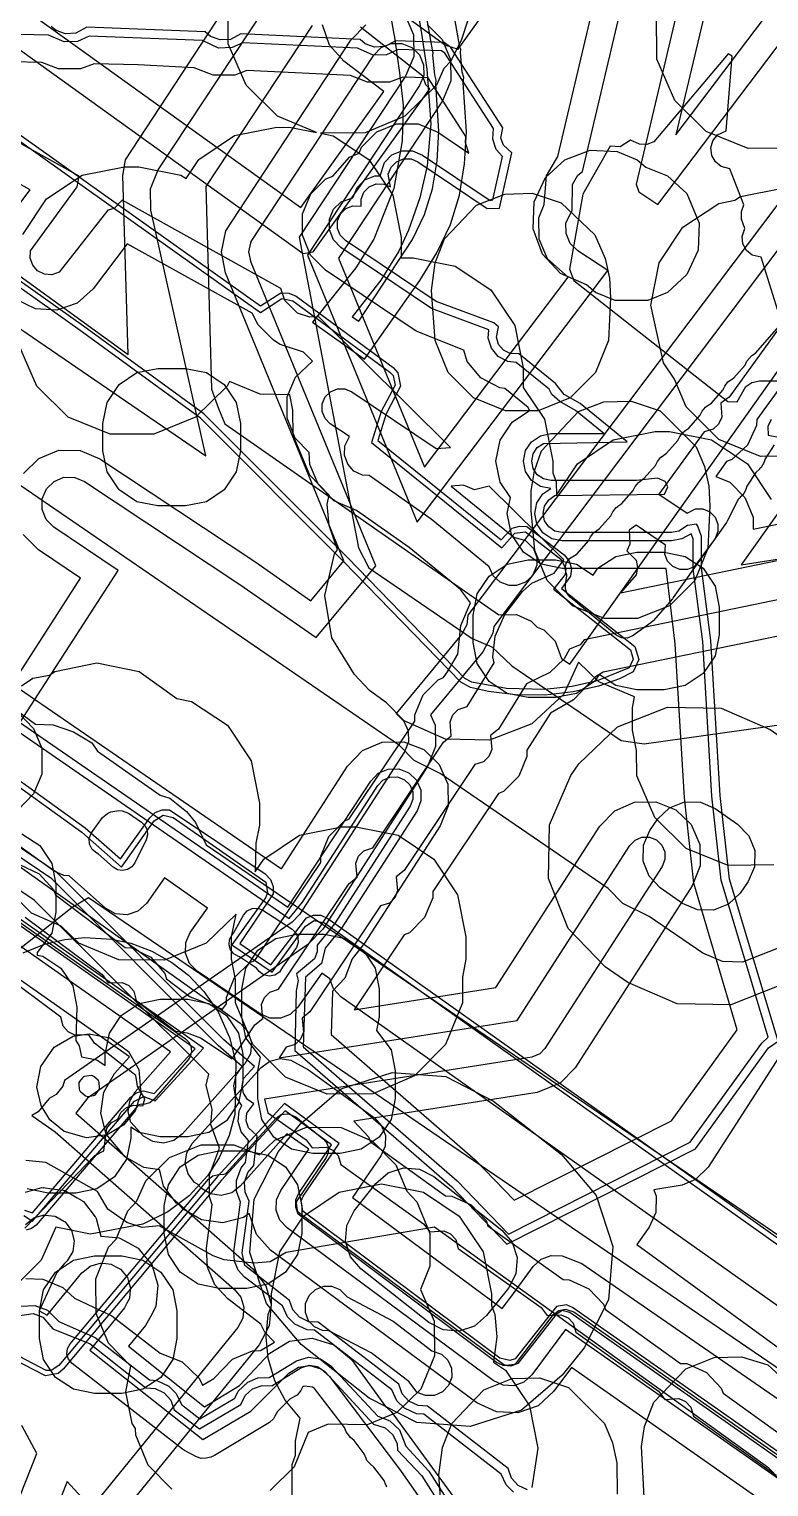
# Model space of a CAD drawing. Header units: metres. Extents: x -2677 to -840, y 169 to 1487.
# Drawn here: x -1956.3 to -1929.4, y 382.4 to 435.4 of the extents above; entities that cross this region are included whole.
import ezdxf

# ---------------------------------------------------------------- set-up
doc = ezdxf.new("R2010")
doc.units = ezdxf.units.M
doc.layers.add('AI_GREENING_EXCLUSIONS', color=1, linetype='Continuous')
doc.layers.add('AI_GREENING_LAWN', color=82, linetype='Continuous')

msp = doc.modelspace()

# ---------------------------------------------------------------- linework, layer by layer
at = {"layer": 'AI_GREENING_EXCLUSIONS'}
for points in [[(-2040.028, 469.802), (-1988.05, 433.018), (-1987.847, 432.692), (-1987.934, 432.319), (-1989.11, 430.678), (-1983.66, 427.149), (-1980.142, 424.752), (-1954.414, 406.192), (-1952.977, 404.922), (-1951.789, 406.602), (-1951.469, 406.805), (-1951.098, 406.725), (-1947.733, 404.368), (-1947.666, 403.987), (-1947.746, 403.807), (-1948.964, 402.092), (-1947.501, 401.097), (-1946.293, 402.779), (-1945.97, 402.981), (-1945.598, 402.895), (-1923.906, 387.481)], [(-1959.516, 433.569), (-1947.927, 425.33), (-1947.189, 425.794), (-1946.896, 425.793), (-1946.629, 425.673), (-1943.109, 423.081), (-1942.935, 422.896), (-1942.832, 422.409), (-1943.357, 421.398), (-1943.664, 420.429), (-1939.184, 416.815), (-1938.774, 417.24), (-1938.512, 417.322), (-1938.24, 417.298), (-1936.884, 416.268), (-1936.704, 416.049), (-1936.626, 415.777), (-1936.663, 415.496), (-1936.989, 415.054), (-1934.316, 412.944), (-1934.178, 412.47), (-1934.387, 412.023), (-1934.876, 411.76), (-1935.645, 411.498), (-1936.563, 411.291), (-1937.586, 411.176), (-1938.663, 411.186), (-1939.636, 411.306), (-1940.294, 411.447), (-1940.649, 411.644), (-1944.906, 416.037), (-1950.111, 421.246), (-1954.481, 424.426), (-1988.6, 448.692)], [(-1959.938, 433.623), (-1947.925, 425.083), (-1947.148, 425.598), (-1946.747, 425.512), (-1943.227, 422.92), (-1943.103, 422.788), (-1943.03, 422.44), (-1943.541, 421.479), (-1943.897, 420.357), (-1939.154, 416.533), (-1938.678, 417.065), (-1938.296, 417.106), (-1937.01, 416.113), (-1936.826, 415.762), (-1936.852, 415.561), (-1937.281, 415.031), (-1934.476, 412.824), (-1934.378, 412.486), (-1934.527, 412.167), (-1935.693, 411.692), (-1936.599, 411.488), (-1937.602, 411.375), (-1938.986, 411.413), (-1940.251, 411.642), (-1940.505, 411.783), (-1944.764, 416.177), (-1949.982, 421.399), (-1954.364, 424.588), (-1988.484, 448.855)], [(-1957.142, 409.436), (-1953.103, 415.707), (-1955.438, 417.282), (-1955.713, 417.559), (-1955.861, 417.92), (-1955.859, 418.31), (-1955.708, 418.67), (-1955.431, 418.945), (-1955.07, 419.092), (-1954.68, 419.091), (-1954.32, 418.94), (-1948.679, 415.196), (-1945.904, 413.264), (-1943.739, 415.877), (-1948.271, 426.901), (-1948.347, 427.284), (-1948.269, 427.667), (-1943.81, 434.439), (-1943.535, 434.716), (-1943.175, 434.867), (-1942.785, 434.869), (-1942.424, 434.721), (-1942.147, 434.447), (-1941.996, 434.087), (-1941.994, 433.697), (-1942.142, 433.336), (-1946.22, 427.172), (-1942.228, 417.46), (-1935.299, 426.616), (-1936.389, 427.324), (-1936.668, 427.596), (-1936.822, 427.955), (-1936.828, 428.345), (-1936.598, 428.795), (-1936.589, 429.741), (-1936.395, 430.079), (-1936.224, 430.212), (-1932.413, 446.329)], [(-1941.872, 435.555), (-1941.318, 435.006), (-1941.016, 434.287), (-1941.013, 433.506), (-1941.308, 432.784), (-1945.094, 427.062), (-1941.969, 419.46), (-1936.745, 426.363), (-1937.493, 427.03), (-1937.801, 427.747), (-1937.811, 428.527), (-1937.616, 429.015), (-1937.537, 430.057), (-1937.123, 430.756), (-1933.386, 446.559)], [(-1930.507, 445.696), (-1934.278, 429.752), (-1934.18, 429.467), (-1933.484, 429.015), (-1927.186, 437.344)], [(-1929.575, 445.292), (-1932.828, 431.539), (-1928.197, 437.662)], [(-1918.453, 443.194), (-1940.394, 414.083), (-1940.432, 413.723), (-1940.617, 413.38), (-1943.001, 410.502), (-1942.713, 410.228), (-1942.557, 409.87), (-1942.551, 409.48), (-1942.694, 409.117), (-1946.503, 403.202), (-1946.772, 402.923), (-1955.048, 397.162), (-1955.109, 396.954), (-1955.353, 396.65), (-1955.611, 396.508), (-1956.004, 396.026), (-1956.241, 395.892), (-1955.392, 395.298), (-1948.866, 389.564), (-1948.646, 389.289), (-1948.531, 388.916), (-1948.567, 388.527), (-1948.75, 388.182), (-1954.429, 381.194)], [(-1917.652, 442.596), (-1939.451, 413.673), (-1939.476, 413.428), (-1939.847, 412.742), (-1941.742, 410.454), (-1941.58, 410.082), (-1941.567, 409.301), (-1941.853, 408.575), (-1945.662, 402.661), (-1946.201, 402.102), (-1954.212, 396.525), (-1954.641, 395.97), (-1948.206, 390.316), (-1947.731, 389.696), (-1947.536, 389.019), (-1947.609, 388.242), (-1947.974, 387.552), (-1952.675, 381.767)], [(-1944.419, 442.798), (-1943.078, 435.205), (-1943.079, 435.189), (-1943.073, 435.172), (-1942.876, 433.793), (-1942.876, 433.793), (-1942.876, 433.793), (-1942.745, 432.62), (-1942.775, 431.33), (-1943.077, 429.588), (-1943.801, 427.747), (-1944.456, 426.713), (-1946.037, 424.734), (-1944.15, 423.385), (-1942.131, 426.244), (-1941.517, 427.258), (-1941.026, 428.286), (-1940.698, 429.355), (-1940.509, 430.487), (-1940.441, 431.652), (-1940.558, 433.451), (-1940.535, 433.622), (-1940.594, 433.823), (-1940.661, 434.534), (-1940.648, 434.661), (-1940.677, 434.735), (-1941.368, 438.66)], [(-1943.434, 442.972), (-1942.093, 435.379), (-1942.094, 435.348), (-1942.083, 435.314), (-1941.886, 433.935), (-1941.886, 433.934), (-1941.886, 433.933), (-1941.739, 431.939), (-1941.871, 430.411), (-1942.134, 429.256), (-1942.549, 428.074), (-1942.899, 427.315), (-1943.549, 426.264), (-1944.595, 424.932), (-1944.349, 424.771), (-1942.404, 427.735), (-1941.967, 428.642), (-1941.672, 429.584), (-1941.509, 430.594), (-1941.441, 431.674), (-1941.556, 433.389), (-1941.536, 433.536), (-1941.589, 433.729), (-1941.657, 434.44), (-1941.648, 434.525), (-1941.662, 434.561), (-1942.353, 438.486)], [(-2000.814, 442.037), (-1980.006, 427.704), (-1979.658, 427.601), (-1978.846, 426.86), (-1956.103, 410.116), (-1955.46, 410.098), (-1954.725, 409.844), (-1954.061, 409.435), (-1953.847, 409.14), (-1951.574, 407.531), (-1951.226, 407.428), (-1950.619, 406.938), (-1950.287, 406.539), (-1949.903, 405.728), (-1926.46, 389.731)], [(-2000.814, 442.037), (-1980.006, 427.704), (-1979.658, 427.601), (-1978.846, 426.86), (-1956.103, 410.116), (-1955.46, 410.098), (-1954.725, 409.844), (-1954.061, 409.435), (-1953.847, 409.14), (-1951.574, 407.531), (-1951.226, 407.428), (-1950.619, 406.938), (-1950.287, 406.539), (-1949.903, 405.728), (-1926.46, 389.731)], [(-1943.51, 436.491), (-1941.199, 434.806), (-1940.74, 434.658), (-1935.118, 442.514)], [(-1928.772, 402.105), (-1930.408, 401.467), (-1931.138, 401.485), (-1931.855, 401.792), (-1933.802, 403.126), (-1934.758, 403.601), (-1935.292, 404.147), (-1941.393, 408.329), (-1942.343, 408.802), (-1942.868, 409.34), (-1962.397, 422.724), (-1963.348, 423.197), (-1963.877, 423.738), (-1977.641, 433.171), (-1978.068, 433.609), (-1978.554, 433.808), (-1988.955, 440.702)], [(-1942.664, 435.897), (-1942.363, 435.178), (-1942.359, 434.397), (-1942.654, 433.675), (-1946.525, 427.825), (-1944.362, 416.525), (-1943.99, 415.806), (-1940.227, 413.228), (-1939.517, 412.923), (-1938.79, 412.243), (-1934.814, 409.518), (-1933.977, 409.406), (-1928.803, 410.133), (-1922.563, 418.804), (-1922.541, 419.425), (-1922.218, 420.135), (-1921.473, 420.885), (-1920.849, 421.186), (-1913.469, 431.44), (-1913.3, 432.415), (-1912.827, 433.075), (-1910.564, 439.907)], [(-1974.723, 439.504), (-1964.829, 432.326), (-1964.193, 432.322), (-1963.662, 432.077), (-1962.802, 431.333), (-1962.584, 430.697), (-1952.742, 423.557), (-1952.93, 430.059), (-1952.833, 430.636), (-1948.552, 437.171)], [(-1946.05, 435.516), (-1949.918, 429.671), (-1949.705, 422.298), (-1949.452, 421.588), (-1949.222, 421.033), (-1939.26, 414.093), (-1938.625, 414.102), (-1938.088, 413.867), (-1937.876, 413.647), (-1937.633, 413.549), (-1937.214, 413.14), (-1936.984, 412.508), (-1936.68, 412.296), (-1926.762, 426.279), (-1926.769, 426.756), (-1926.462, 427.496), (-1925.875, 428.124), (-1925.302, 428.331), (-1917.422, 439.406)], [(-1973.116, 435.768), (-1961.229, 427.621), (-1960.524, 427.319), (-1959.798, 426.64), (-1949.919, 419.87), (-1951.918, 428.802), (-1951.921, 429.582), (-1951.647, 430.272), (-1947.255, 436.911)], [(-1957.593, 436.897), (-1946.46, 428.898), (-1943.441, 433.117), (-1944.895, 434.22), (-1945.413, 434.804), (-1945.669, 435.541)], [(-1959.38, 436.58), (-1946.373, 427.235), (-1946.012, 427.291), (-1941.772, 433.215), (-1941.92, 433.361), (-1942.026, 433.677), (-1944.291, 435.46)], [(-1956.567, 427.916), (-1955.699, 429.213), (-1954.402, 430.081), (-1952.871, 430.385), (-1952.349, 430.38), (-1952.349, 430.38), (-1950.818, 430.076), (-1950.63, 429.95), (-1950.164, 430.647), (-1948.867, 431.515), (-1947.336, 431.819), (-1946.814, 431.814), (-1945.892, 431.631), (-1947.306, 432.222), (-1948.45, 433.345), (-1949.097, 434.854), (-1949.113, 436.515)], [(-1924.607, 436.554), (-1924.814, 435.183), (-1925.04, 434.458), (-1925.433, 433.668), (-1925.682, 433.401), (-1925.911, 432.852), (-1927.034, 431.708), (-1928.543, 431.061), (-1930.204, 431.045), (-1931.726, 431.665), (-1932.87, 432.788), (-1933.517, 434.297), (-1933.533, 435.958)], [(-1940.408, 435.67), (-1940.62, 435.015), (-1941.013, 434.225), (-1941.262, 433.958), (-1941.534, 433.345), (-1942.678, 432.222), (-1944.123, 431.618), (-1945.749, 431.602), (-1945.283, 431.51), (-1943.986, 430.642), (-1943.118, 429.345), (-1942.814, 427.814), (-1942.814, 427.077), (-1942.378, 427.077), (-1940.847, 426.773), (-1939.55, 425.905), (-1938.682, 424.608), (-1938.378, 423.077), (-1938.378, 422.36), (-1937.609, 421.21), (-1937.305, 419.679), (-1937.305, 419.253), (-1937.184, 418.924), (-1937.172, 418.445), (-1936.409, 419.586), (-1935.112, 420.454), (-1933.581, 420.758), (-1933.059, 420.753), (-1931.528, 420.449), (-1930.231, 419.581), (-1929.363, 418.284)], [(-1961.146, 412.888), (-1946.883, 403.051), (-1946.395, 403.65), (-1943.665, 407.889), (-1943.475, 408.085), (-1943.225, 408.194), (-1942.952, 408.199), (-1942.698, 408.098), (-1942.501, 407.909), (-1942.393, 407.658), (-1942.388, 407.385), (-1942.488, 407.131), (-1945.239, 402.859), (-1945.869, 402.079), (-1945.862, 401.835), (-1945.959, 401.58), (-1946.621, 401.046), (-1946.556, 400.793), (-1946.632, 400.425), (-1946.673, 398.248), (-1940.976, 393.291), (-1938.972, 391.213), (-1932.115, 394.682), (-1929.467, 398.347), (-1929.114, 398.59), (-1930.884, 404.479), (-1931.221, 407.519), (-1931.554, 413.155), (-1931.903, 415.804), (-1931.897, 416.935), (-1932.032, 417.319), (-1932.076, 417.387), (-1932.406, 417.344), (-1932.724, 417.134), (-1932.992, 417.081), (-1936.957, 417.081), (-1937.225, 417.134), (-1937.452, 417.286), (-1937.604, 417.513), (-1937.657, 417.781), (-1937.604, 418.048), (-1937.452, 418.276), (-1937.225, 418.427), (-1933.239, 418.481), (-1933.122, 418.749), (-1933.217, 418.94), (-1933.498, 419.063), (-1934.255, 418.98), (-1937.37, 418.98), (-1937.638, 419.034), (-1937.865, 419.185), (-1938.017, 419.413), (-1938.07, 419.68), (-1938.017, 419.948), (-1937.865, 420.175), (-1937.638, 420.327), (-1934.598, 420.38), (-1936.313, 421.774), (-1936.895, 422.108), (-1937.208, 422.502), (-1938.531, 423.578), (-1938.855, 423.588), (-1939.096, 423.715), (-1939.271, 423.925), (-1939.351, 424.186), (-1939.272, 424.56), (-1939.446, 424.705), (-1941.546, 425.48), (-1944.833, 427.698), (-1945.025, 427.892), (-1945.129, 428.144), (-1945.128, 428.417), (-1945.022, 428.669), (-1944.828, 428.862), (-1944.575, 428.965), (-1944.272, 428.951), (-1944.271, 429.209), (-1944.165, 429.461), (-1943.971, 429.653), (-1943.719, 429.756), (-1943.446, 429.755), (-1943.204, 429.654), (-1943.281, 430.119), (-1943.175, 430.371), (-1942.981, 430.563), (-1942.729, 430.666), (-1942.456, 430.665), (-1942.204, 430.56), (-1939.683, 428.86), (-1939.245, 428.872), (-1938.787, 430.893), (-1939.099, 431.163), (-1939.187, 431.421), (-1939.116, 431.802), (-1941.006, 434.722), (-1941.253, 434.895), (-1943.011, 434.967), (-1943.402, 434.749), (-1943.777, 434.73), (-1944.127, 434.855), (-1944.303, 435.006), (-1948.641, 435.215), (-1949.017, 435.012), (-1949.392, 434.992), (-1949.742, 435.118), (-1949.934, 435.284), (-1954.239, 435.456), (-1954.634, 435.234), (-1955.008, 435.215), (-1955.358, 435.34), (-1955.531, 435.487)], [(-1960.834, 413.038), (-1946.933, 403.464), (-1943.917, 408.051), (-1943.646, 408.332), (-1943.288, 408.487), (-1942.898, 408.494), (-1942.535, 408.351), (-1942.255, 408.079), (-1942.099, 407.722), (-1942.093, 407.331), (-1942.236, 406.968), (-1944.987, 402.696), (-1945.571, 401.969), (-1945.706, 401.42), (-1946.286, 400.915), (-1946.371, 398.383), (-1940.779, 393.517), (-1938.91, 391.581), (-1932.315, 394.917), (-1929.71, 398.523), (-1929.474, 398.742), (-1931.182, 404.446), (-1931.521, 407.501), (-1931.853, 413.127), (-1932.2, 415.765), (-1932.198, 416.851), (-1932.277, 417.041), (-1932.609, 416.857), (-1932.992, 416.781), (-1936.957, 416.781), (-1937.34, 416.857), (-1937.664, 417.074), (-1937.881, 417.398), (-1937.957, 417.781), (-1937.881, 418.163), (-1937.664, 418.488), (-1937.374, 418.681), (-1937.753, 418.757), (-1938.077, 418.973), (-1938.294, 419.298), (-1938.37, 419.68), (-1938.294, 420.063), (-1938.077, 420.388), (-1937.753, 420.604), (-1937.37, 420.68), (-1935.443, 420.68), (-1936.483, 421.526), (-1937.044, 421.848), (-1937.339, 422.104), (-1937.437, 422.302), (-1938.629, 423.271), (-1938.941, 423.3), (-1939.286, 423.482), (-1939.535, 423.783), (-1939.65, 424.156), (-1939.622, 424.449), (-1941.713, 425.232), (-1945.001, 427.449), (-1945.276, 427.726), (-1945.423, 428.087), (-1945.422, 428.477), (-1945.271, 428.837), (-1944.994, 429.112), (-1944.565, 429.259), (-1944.414, 429.628), (-1944.137, 429.903), (-1943.776, 430.051), (-1943.576, 430.05), (-1943.424, 430.538), (-1943.147, 430.813), (-1942.786, 430.961), (-1942.396, 430.959), (-1942.036, 430.808), (-1939.58, 429.152), (-1939.482, 429.184), (-1939.128, 430.75), (-1939.358, 431.012), (-1939.484, 431.382), (-1939.457, 431.776), (-1941.226, 434.51), (-1941.351, 434.598), (-1942.924, 434.645), (-1943.343, 434.455), (-1943.836, 434.436), (-1944.404, 434.691), (-1948.563, 434.892), (-1948.958, 434.718), (-1949.451, 434.698), (-1950.038, 434.972), (-1954.149, 435.135), (-1954.575, 434.94), (-1955.068, 434.921), (-1955.632, 435.171), (-1959.769, 435.267)], [(-1956.537, 419.229), (-1955.983, 419.779), (-1955.261, 420.074), (-1954.481, 420.071), (-1953.761, 419.769), (-1948.137, 416.037), (-1946.096, 414.6), (-1944.893, 416.052), (-1949.196, 426.521), (-1949.347, 427.287), (-1949.192, 428.052), (-1944.644, 434.991), (-1944.095, 435.545)], [(-1959.876, 413.584), (-1947.167, 404.853), (-1944.758, 408.593), (-1944.216, 409.154), (-1943.5, 409.465), (-1942.72, 409.478), (-1941.994, 409.191), (-1941.433, 408.649), (-1941.122, 407.933), (-1941.109, 407.153), (-1941.395, 406.427), (-1944.146, 402.155), (-1944.591, 401.59), (-1944.859, 400.888), (-1945.312, 400.409), (-1945.362, 398.831), (-1940.122, 394.272), (-1938.702, 392.807), (-1932.984, 395.7), (-1930.597, 399.002), (-1932.176, 404.335), (-1932.519, 407.442), (-1932.849, 413.032), (-1933.183, 415.781), (-1936.957, 415.781), (-1937.722, 415.933), (-1938.371, 416.366), (-1938.805, 417.015), (-1938.957, 417.781), (-1938.843, 418.354), (-1939.218, 418.915), (-1939.37, 419.68), (-1939.218, 420.446), (-1938.785, 421.095), (-1938.145, 421.522), (-1938.2, 421.633), (-1939.051, 422.325), (-1939.227, 422.342), (-1939.917, 422.706), (-1940.414, 423.307), (-1940.54, 423.716), (-1942.273, 424.403), (-1945.56, 426.62), (-1946.109, 427.174), (-1946.405, 427.896), (-1946.402, 428.677), (-1946.1, 429.396), (-1945.546, 429.946), (-1945.303, 430.045), (-1944.689, 430.737), (-1944.345, 430.878), (-1944.253, 431.097), (-1943.699, 431.647), (-1942.977, 431.942), (-1942.196, 431.939), (-1941.477, 431.637), (-1940.348, 430.876), (-1940.475, 431.25), (-1940.46, 431.486), (-1941.836, 433.612), (-1942.753, 433.639), (-1943.242, 433.455), (-1944.034, 433.455), (-1944.657, 433.695), (-1948.417, 433.881), (-1948.857, 433.718), (-1949.649, 433.718), (-1950.332, 433.983), (-1952.377, 434.091), (-1953.973, 434.129), (-1954.474, 433.94), (-1955.266, 433.94), (-1955.874, 434.174), (-1959.593, 434.262)], [(-1929.004, 424.764), (-1929.724, 427.092), (-1930.054, 427.163), (-1930.266, 427.335), (-1930.396, 427.576), (-1930.425, 427.847), (-1930.318, 428.144), (-1930.439, 428.483), (-1930.439, 428.76), (-1930.362, 428.995), (-1930.864, 430.309), (-1931.178, 430.388), (-1931.392, 430.558), (-1931.525, 430.796), (-1931.556, 431.068), (-1931.481, 431.33), (-1931.311, 431.544), (-1931.004, 431.685), (-1930.781, 434.409), (-1930.926, 434.49), (-1933.627, 431.286), (-1933.884, 431.193), (-1934.156, 431.205), (-1934.481, 431.35), (-1934.857, 431.105), (-1935.213, 431.13), (-1936.206, 429.384), (-1936.699, 426.654), (-1936.536, 426.245), (-1930.942, 421.851), (-1930.607, 421.84), (-1930.289, 422.39), (-1930.062, 422.541), (-1929.794, 422.595), (-1926.679, 422.595)], [(-1956.529, 392.25), (-1956.215, 392.054), (-1952.504, 396.411), (-1952.163, 396.585), (-1951.752, 396.427), (-1950.002, 398.343), (-1997.89, 432.017)], [(-1956.476, 403.105), (-1953.675, 401.019), (-1953.463, 400.718), (-1952.953, 400.731), (-1952.708, 400.611), (-1952.528, 400.405), (-1952.445, 400.074), (-1951.019, 398.955), (-1950.596, 398.897), (-1950.108, 398.709), (-1948.95, 397.953), (-1948.127, 399.188), (-1947.841, 399.42), (-1947.888, 399.927), (-1947.784, 400.18), (-1947.591, 400.373), (-1947.267, 400.478), (-1944.701, 404.327), (-1944.416, 404.558), (-1944.463, 405.066), (-1944.359, 405.318), (-1944.166, 405.512), (-1943.842, 405.616), (-1941.276, 409.465), (-1940.991, 409.697), (-1941.038, 410.204), (-1940.934, 410.457), (-1940.741, 410.65), (-1940.417, 410.755), (-1939.439, 412.342), (-1939.485, 412.565), (-1939.397, 413.321), (-1939.049, 414.107), (-1938.408, 414.945), (-1938.063, 415.241), (-1937.257, 415.602), (-1936.906, 416.087), (-1939.61, 418.772), (-1940.147, 418.634), (-1940.552, 418.802), (-1940.997, 418.771), (-1938.716, 416.911), (-1938.29, 416.791), (-1938.002, 416.502), (-1937.881, 416.176), (-1937.881, 415.899), (-1938.042, 415.514), (-1938.29, 415.285), (-1938.616, 415.164), (-1938.893, 415.164), (-1939.219, 415.285), (-1939.468, 415.514), (-1939.616, 415.84), (-1941.729, 417.574), (-1943.979, 419.157), (-1944.215, 419.172), (-1944.528, 419.318), (-1944.757, 419.567), (-1944.878, 419.892), (-1944.863, 420.242), (-1944.697, 420.574), (-1945.388, 421.04), (-1945.58, 421.234), (-1945.684, 421.487), (-1945.682, 421.76), (-1945.577, 422.012), (-1945.383, 422.204), (-1945.13, 422.308), (-1944.857, 422.306), (-1944.605, 422.201), (-1941.545, 420.137), (-1941.02, 420.173), (-1945.81, 424.929), (-1946.139, 424.918), (-1946.583, 425.055), (-1947.041, 425.519), (-1947.186, 425.962), (-1952.959, 429.169), (-1953.242, 428.87), (-1953.472, 428.803), (-1955.249, 426.549), (-1955.507, 426.459), (-1955.78, 426.476), (-1956.026, 426.595), (-1956.207, 426.8), (-1956.296, 427.058), (-1956.28, 427.33), (-1954.584, 429.653), (-1954.518, 430.035), (-1958.664, 432.338)], [(-1956.498, 392.448), (-1956.214, 392.353), (-1952.656, 396.541), (-1952.442, 396.71), (-1952.179, 396.784), (-1951.788, 396.685), (-1950.303, 398.31), (-1997.842, 431.739)], [(-1959.186, 406.714), (-1948.665, 399.248), (-1948.383, 398.94), (-1948.25, 398.545), (-1948.291, 398.13), (-1948.497, 397.767), (-1950.563, 395.447), (-1950.566, 395.445), (-1950.765, 395.22), (-1951.077, 394.985), (-1951.454, 394.887), (-1951.841, 394.941), (-1952.177, 395.138), (-1952.636, 395.649), (-1952.734, 396.027), (-1952.681, 396.413), (-1952.483, 396.75), (-1951.192, 398.199), (-1997.973, 431.098)], [(-1957.196, 428.362), (-1956.302, 429.539), (-1958.748, 430.898)], [(-1906.552, 365.644), (-1936.621, 386.73), (-1937.261, 385.865), (-1937.839, 385.34), (-1938.574, 385.076), (-1939.353, 385.114), (-1940.059, 385.447), (-1947.557, 390.998), (-1948.072, 391.559), (-1948.338, 392.332), (-1948.538, 392.181), (-1949.293, 391.984), (-1950.066, 392.092), (-1950.739, 392.487), (-1950.865, 392.636), (-1950.983, 392.704), (-1951.457, 393.324), (-1951.557, 393.782), (-1951.592, 393.916), (-1952.169, 393.996), (-1952.842, 394.391), (-1953.536, 395.214), (-1953.733, 395.969), (-1953.625, 396.742), (-1953.23, 397.415), (-1952.685, 398.026), (-1997.719, 429.697)], [(-1928.089, 419.863), (-1929.75, 419.847), (-1931.272, 420.467), (-1932.459, 421.654), (-1932.878, 422.656), (-1933.281, 423.258), (-1933.742, 425.354), (-1933.438, 426.885), (-1932.57, 428.182), (-1931.273, 429.05), (-1930.69, 429.165), (-1930.485, 429.303), (-1928.954, 429.607)], [(-1956.682, 405.014), (-1955.976, 404.681), (-1955.451, 404.104), (-1955.383, 403.913), (-1952.841, 402.002), (-1952.616, 401.987), (-1951.917, 401.642), (-1951.402, 401.055), (-1951.337, 400.863), (-1950.484, 400.208), (-1949.309, 399.758), (-1949.163, 399.954), (-1949.164, 400.179), (-1948.866, 400.901), (-1948.315, 401.453), (-1948.127, 401.531), (-1945.738, 405.093), (-1945.739, 405.318), (-1945.441, 406.039), (-1944.889, 406.592), (-1944.702, 406.67), (-1942.313, 410.231), (-1942.313, 410.456), (-1942.016, 411.178), (-1941.464, 411.73), (-1941.277, 411.808), (-1941.135, 412.02), (-1940.756, 412.666), (-1940.64, 413.701), (-1940.292, 414.533), (-1940.654, 415.009), (-1942.517, 416.539), (-1944.437, 417.89), (-1945.255, 418.24), (-1945.835, 418.84), (-1946.137, 419.562), (-1946.152, 420), (-1946.664, 420.516), (-1946.96, 421.239), (-1946.956, 422.019), (-1946.655, 422.739), (-1946.031, 423.317), (-1946.361, 423.644), (-1947.214, 423.919), (-1947.459, 424.074), (-1948.012, 424.633), (-1948.229, 425.055), (-1952.77, 427.577), (-1954.009, 425.944), (-1954.593, 425.426), (-1955.331, 425.171), (-1956.11, 425.218), (-1956.812, 425.56)], [(-1928.466, 425.365), (-1930.897, 422.005), (-1931.191, 421.784), (-1931.163, 421.275), (-1931.277, 421.027), (-1931.477, 420.841), (-1931.805, 420.749), (-1933.446, 418.482), (-1932.422, 417.791), (-1932.12, 417.943), (-1931.846, 417.942), (-1931.595, 417.836), (-1931.402, 417.643), (-1931.299, 417.39), (-1931.3, 417.117), (-1931.406, 416.865), (-1932.159, 415.843), (-1932.412, 415.74), (-1932.685, 415.741), (-1932.937, 415.847), (-1933.129, 416.041), (-1933.232, 416.293), (-1933.204, 416.63), (-1934.275, 417.353), (-1934.53, 417.169), (-1934.503, 416.66), (-1934.611, 416.425), (-1934.274, 416.076), (-1934.22, 415.809), (-1934.272, 415.541), (-1934.843, 414.89), (-1915.232, 418.937)], [(-1980.025, 424.915), (-1954.297, 406.354), (-1953.011, 405.22), (-1951.953, 406.717), (-1951.756, 406.904), (-1951.504, 407.002), (-1951.233, 406.997), (-1947.757, 404.674), (-1947.565, 404.476), (-1947.464, 404.219), (-1947.47, 403.944), (-1948.683, 402.142), (-1947.55, 401.372), (-1946.257, 403.082), (-1946.002, 403.178), (-1945.73, 403.17), (-1945.482, 403.058), (-1923.79, 387.644)], [(-1924.331, 424.521), (-1930.461, 415.907), (-1915.939, 418.194)], [(-1927.647, 424.279), (-1929.89, 421.2), (-1929.899, 420.974), (-1930.224, 420.265), (-1930.796, 419.734), (-1930.986, 419.664), (-1931.375, 419.127), (-1930.868, 418.914), (-1930.318, 418.36), (-1930.023, 417.638), (-1930.025, 417.212), (-1915.472, 420.214)], [(-1929.272, 404.998), (-1930.933, 404.982), (-1932.455, 405.602), (-1933.599, 406.725), (-1934.246, 408.234), (-1934.262, 409.154), (-1934.411, 409.904), (-1934.411, 410.706), (-1934.33, 411.112), (-1935.625, 411.654), (-1936.365, 412.373), (-1936.907, 411.206), (-1938.063, 410.125), (-1939.599, 409.538), (-1941.202, 409.577), (-1942.704, 410.236), (-1943.345, 410.898), (-1943.966, 411.343), (-1944.514, 411.929), (-1945.337, 413.255), (-1945.59, 414.795), (-1945.234, 416.315), (-1945.131, 416.458), (-1945.426, 417.34), (-1945.5, 418.112), (-1945.436, 418.449), (-1946.131, 419.165), (-1946.735, 420.61), (-1946.751, 421.53), (-1946.863, 422.095), (-1947.935, 422.111), (-1949.054, 422.579), (-1949.143, 422.404), (-1950.287, 421.281), (-1951.809, 420.661), (-1953.393, 420.661), (-1954.915, 421.281), (-1956.059, 422.404), (-1956.706, 423.913)], [(-1925.738, 386.572), (-1945.003, 400.207), (-1945.272, 400.49), (-1945.411, 400.863), (-1945.691, 401.061), (-1946.564, 399.831), (-1946.843, 399.566), (-1947.202, 399.426), (-1947.587, 399.432), (-1947.941, 399.583), (-1950.229, 401.138), (-1950.506, 401.42), (-1950.651, 401.788), (-1950.643, 402.183), (-1950.482, 402.544), (-1949.854, 403.429), (-1951.416, 404.531), (-1952.075, 403.601), (-1952.381, 403.318), (-1952.776, 403.185), (-1953.191, 403.224), (-1953.554, 403.43), (-1954.882, 404.606), (-1955.073, 404.612), (-1955.431, 404.773), (-1981.204, 423.263)], [(-1929.364, 421.195), (-1929.492, 420.944), (-1929.475, 420.629), (-1929.156, 420.561)], [(-1915.238, 417.506), (-1936.158, 413.189), (-1936.308, 412.996), (-1936.692, 412.841), (-1936.892, 412.491), (-1937.404, 411.991), (-1938.26, 411.584), (-1939.279, 409.937), (-1939.565, 409.705), (-1939.518, 409.198), (-1939.622, 408.945), (-1939.815, 408.752), (-1940.139, 408.647), (-1942.705, 404.798), (-1942.99, 404.567), (-1942.943, 404.059), (-1943.047, 403.807), (-1943.24, 403.613), (-1943.564, 403.509), (-1946.13, 399.66), (-1946.415, 399.428), (-1946.368, 398.921), (-1946.472, 398.668), (-1946.665, 398.475), (-1946.989, 398.37), (-1947.243, 397.989), (-1938.595, 399.349), (-1934.503, 405.704), (-1934.313, 405.9), (-1934.062, 406.009), (-1933.789, 406.014), (-1933.535, 405.914), (-1933.339, 405.724), (-1933.23, 405.473), (-1933.225, 405.2), (-1933.326, 404.946), (-1937.588, 398.328), (-1937.778, 398.131), (-1938.068, 398.015), (-1947.785, 396.486), (-1947.659, 395.991), (-1946.272, 395.003), (-1946.049, 394.71), (-1945.541, 394.741), (-1945.292, 394.629), (-1945.105, 394.43), (-1945.01, 394.103), (-1941.999, 391.956), (-1941.777, 391.664), (-1941.268, 391.695), (-1941.019, 391.583), (-1940.832, 391.384), (-1940.737, 391.056), (-1937.727, 388.91), (-1937.504, 388.617), (-1936.996, 388.648), (-1936.747, 388.536), (-1936.56, 388.337), (-1936.465, 388.01), (-1933.455, 385.863), (-1933.232, 385.57), (-1932.723, 385.602), (-1932.474, 385.489), (-1932.287, 385.291), (-1932.192, 384.963), (-1929.182, 382.816)], [(-1957.982, 409.977), (-1954.474, 415.425), (-1955.997, 416.453), (-1956.547, 417.007)], [(-1915.511, 416.122), (-1935.477, 412.003), (-1935.755, 411.843), (-1936.554, 411.008), (-1937.383, 410.512), (-1938.243, 409.171), (-1938.242, 408.945), (-1938.54, 408.224), (-1939.091, 407.672), (-1939.279, 407.594), (-1941.668, 404.032), (-1941.667, 403.807), (-1941.965, 403.086), (-1942.516, 402.533), (-1942.704, 402.455), (-1944.518, 399.734), (-1939.373, 400.543), (-1935.596, 406.408), (-1935.053, 406.969), (-1934.337, 407.28), (-1933.557, 407.293), (-1932.831, 407.007), (-1932.27, 406.464), (-1931.959, 405.748), (-1931.946, 404.968), (-1932.233, 404.242), (-1936.495, 397.624), (-1937.037, 397.063), (-1937.866, 396.731), (-1944.532, 395.682), (-1944.002, 395.119), (-1943.93, 394.929), (-1941.201, 392.968), (-1940.976, 392.961), (-1940.264, 392.641), (-1939.73, 392.073), (-1939.658, 391.883), (-1936.929, 389.922), (-1936.704, 389.915), (-1935.992, 389.594), (-1935.457, 389.026), (-1935.385, 388.836), (-1932.656, 386.875), (-1932.431, 386.868), (-1931.719, 386.548), (-1931.185, 385.98), (-1931.113, 385.79), (-1928.384, 383.829)], [(-1956.615, 411.508), (-1956.202, 411.785), (-1955.599, 411.904), (-1955.4, 412.038), (-1953.869, 412.342), (-1952.338, 412.038), (-1950.962, 411.053), (-1950.428, 410.947), (-1949.131, 410.079), (-1948.263, 408.782), (-1947.959, 407.251), (-1947.959, 406.445), (-1948.09, 405.786), (-1948.122, 404.744), (-1947.807, 405.215), (-1946.51, 406.083), (-1944.979, 406.387), (-1944.457, 406.382), (-1942.926, 406.078), (-1941.629, 405.21), (-1940.761, 403.913), (-1940.457, 402.382), (-1940.457, 401.576), (-1940.588, 400.917), (-1940.588, 399.992), (-1941.208, 398.47), (-1942.331, 397.326), (-1943.84, 396.679), (-1945.501, 396.663), (-1947.023, 397.283), (-1948.21, 398.47), (-1948.83, 399.992), (-1948.83, 400.835), (-1948.979, 401.585), (-1948.979, 402.387), (-1948.815, 403.214), (-1949.897, 402.152), (-1951.419, 401.532), (-1953.08, 401.548), (-1954.525, 402.152), (-1955.172, 402.778), (-1956.244, 403.243), (-1957.324, 404.323)], [(-1956.761, 410.561), (-1956.181, 409.961), (-1955.878, 409.239), (-1955.878, 408.302), (-1956.181, 407.579), (-1956.761, 406.979)], [(-1938.226, 382.28), (-1938.558, 382.439), (-1938.801, 382.708), (-1938.926, 383.058), (-1941.861, 385.322), (-1942.197, 385.341), (-1942.529, 385.5), (-1942.772, 385.769), (-1942.897, 386.119), (-1945.835, 388.374), (-1946.175, 388.394), (-1946.507, 388.553), (-1946.75, 388.821), (-1946.874, 389.168), (-1948.49, 390.433), (-1948.594, 390.9), (-1948.333, 392.77), (-1948.489, 393.098), (-1948.509, 393.472), (-1948.383, 393.822), (-1948.164, 394.068), (-1948.043, 395.148), (-1948.363, 395.436), (-1948.444, 395.697), (-1948.418, 395.969), (-1948.17, 396.31), (-1948.402, 396.468), (-1948.55, 396.698), (-1948.598, 396.967), (-1948.539, 397.233), (-1948.145, 397.673), (-1949.256, 398.642), (-1955.324, 404.729), (-1962.942, 409.874)], [(-1938.726, 382.191), (-1938.996, 382.461), (-1939.182, 382.856), (-1941.995, 385.027), (-1942.256, 385.047), (-1942.697, 385.252), (-1942.967, 385.522), (-1943.153, 385.917), (-1945.968, 388.08), (-1946.234, 388.099), (-1946.675, 388.304), (-1946.945, 388.574), (-1947.128, 388.965), (-1948.508, 390.016), (-1948.742, 390.271), (-1948.876, 390.592), (-1948.892, 390.939), (-1948.656, 392.734), (-1948.803, 393.136), (-1948.803, 393.532), (-1948.632, 393.99), (-1948.466, 394.182), (-1948.367, 394.987), (-1948.627, 395.293), (-1948.742, 395.666), (-1948.706, 396.055), (-1948.603, 396.249), (-1948.829, 396.588), (-1948.898, 396.972), (-1948.814, 397.353), (-1948.596, 397.668), (-1949.468, 398.43), (-1955.516, 404.496), (-1963.102, 409.621)], [(-1956.454, 389.962), (-1955.833, 389.942), (-1955.111, 389.64), (-1954.691, 389.246), (-1953.324, 388.611), (-1951.574, 387.254), (-1950.778, 386.936), (-1950.159, 386.343), (-1950.032, 386.088), (-1949.624, 386.333), (-1948.942, 387.025), (-1948.22, 387.328), (-1947.928, 387.347), (-1947.413, 387.655), (-1947.774, 388.015), (-1947.915, 388.303), (-1949.115, 389.221), (-1949.585, 389.733), (-1949.852, 390.374), (-1949.883, 391.067), (-1949.679, 392.64), (-1949.783, 392.938), (-1949.783, 393.73), (-1949.412, 394.703), (-1949.737, 395.564), (-1949.686, 396.108), (-1949.898, 396.991), (-1949.809, 397.397), (-1956.156, 403.722), (-1963.638, 408.776)], [(-1956.596, 406.136), (-1955.947, 405.702), (-1955.513, 405.054), (-1955.361, 404.288), (-1955.361, 403.288), (-1955.513, 402.523), (-1956.038, 401.813), (-1956.038, 401.722), (-1955.834, 401.681), (-1955.185, 401.247), (-1954.752, 400.599), (-1954.599, 399.833), (-1954.643, 398.613), (-1954.513, 398.417), (-1954.435, 398.028), (-1953.877, 397.917), (-1953.571, 397.713), (-1953.571, 398.114), (-1953.419, 398.879), (-1952.985, 399.528), (-1952.336, 399.962), (-1951.571, 400.114), (-1950.571, 400.114), (-1949.806, 399.962), (-1949.157, 399.528), (-1948.723, 398.879), (-1948.571, 398.114), (-1948.571, 397.114), (-1948.723, 396.349), (-1949.157, 395.7), (-1949.806, 395.266), (-1950.571, 395.114), (-1951.571, 395.114), (-1952.336, 395.266), (-1952.642, 395.47), (-1952.642, 395.069), (-1952.794, 394.304), (-1953.228, 393.655), (-1953.877, 393.221), (-1954.642, 393.069), (-1955.642, 393.069), (-1956.407, 393.221)], [(-1928.453, 386.248), (-1954.175, 403.801), (-1954.767, 403.446), (-1975.456, 387.101), (-1987.257, 373.195)], [(-1928.453, 386.248), (-1954.175, 403.801), (-1954.767, 403.446), (-1975.456, 387.101), (-1987.257, 373.195)], [(-1956.558, 401.799), (-1955.777, 402.115), (-1955.037, 402.293), (-1954.307, 402.363), (-1953.327, 402.303), (-1952.642, 402.151), (-1951.88, 401.864), (-1951.146, 401.452), (-1950.545, 400.986), (-1949.983, 400.397), (-1949.469, 399.656), (-1949.049, 398.728), (-1948.824, 397.813), (-1948.858, 395.925), (-1949.065, 395.159), (-1949.43, 394.346), (-1949.854, 393.7), (-1950.516, 392.975), (-1951.294, 392.387), (-1952.197, 391.938), (-1954.099, 391.577), (-1955.36, 391.832), (-1955.904, 390.629), (-1957.254, 389.279)], [(-1956.49, 391.799), (-1953.949, 394.431), (-1953.626, 394.608), (-1953.512, 395.425), (-1953.341, 395.637), (-1953.112, 395.762), (-1952.997, 395.995), (-1952.792, 396.175), (-1952.534, 396.263), (-1952.199, 396.242), (-1952.135, 396.5), (-1952.396, 396.956), (-1952.452, 397.346), (-1953.955, 398.523), (-1954.167, 398.823), (-1954.677, 398.81), (-1954.922, 398.931), (-1955.102, 399.137), (-1955.185, 399.467), (-1958.295, 401.776)], [(-1927.603, 400.307), (-1931.655, 394.015), (-1932.118, 393.557), (-1932.599, 393.361), (-1933.63, 393.184), (-1933.542, 392.952), (-1933.559, 392.367), (-1933.799, 391.834), (-1934.252, 391.198), (-1927.234, 386.083)], [(-1905.548, 366.162), (-1936.846, 388.109), (-1938.065, 386.46), (-1938.354, 386.197), (-1938.722, 386.065), (-1939.111, 386.084), (-1939.464, 386.251), (-1946.962, 391.802), (-1947.22, 392.082), (-1947.354, 392.439), (-1947.344, 392.819), (-1947.193, 393.169), (-1946.171, 394.667), (-1946.964, 395.225), (-1948.663, 393.316), (-1948.974, 393.081), (-1949.352, 392.983), (-1949.738, 393.036), (-1950.075, 393.234), (-1950.22, 393.395), (-1950.322, 393.455), (-1950.559, 393.765), (-1950.659, 394.142), (-1950.608, 394.528), (-1950.412, 394.866), (-1947.904, 397.63), (-1947.59, 397.863), (-1947.212, 397.957), (-1946.826, 397.899), (-1946.178, 397.552), (-1943.783, 395.8), (-1943.524, 395.52), (-1943.388, 395.162), (-1943.397, 394.78), (-1943.548, 394.429), (-1944.104, 393.615), (-1944.104, 393.615), (-1944.479, 393.065), (-1944.588, 392.906), (-1939.141, 388.873), (-1938.824, 389.288), (-1938.01, 390.401), (-1937.723, 390.665), (-1937.356, 390.799), (-1936.966, 390.782), (-1936.25, 390.504), (-1926.35, 383.672)], [(-1905.032, 366.517), (-1936.684, 388.729), (-1936.959, 388.806), (-1937.195, 388.646), (-1938.572, 386.874), (-1938.829, 386.782), (-1939.102, 386.795), (-1939.349, 386.911), (-1946.554, 392.308), (-1946.647, 392.558), (-1946.641, 392.825), (-1946.535, 393.069), (-1945.341, 394.818), (-1947.03, 396.063), (-1949.339, 393.544), (-1955.096, 386.669), (-1955.277, 386.512), (-1955.741, 386.422), (-1957.755, 387.461)], [(-1904.882, 366.651), (-1936.586, 388.904), (-1936.808, 389.002), (-1937.164, 388.944), (-1938.675, 387.046), (-1938.858, 386.98), (-1939.23, 387.072), (-1946.383, 392.413), (-1946.445, 392.782), (-1946.37, 392.956), (-1945.065, 394.868), (-1947.056, 396.332), (-1949.491, 393.674), (-1955.25, 386.796), (-1955.54, 386.623), (-1955.711, 386.619), (-1957.661, 387.637)], [(-1951.153, 382.305), (-1952.006, 383.179), (-1952.459, 384.262), (-1952.475, 384.515), (-1952.594, 384.694), (-1952.821, 385.842), (-1952.633, 386.782), (-1953.446, 387.613), (-1953.899, 388.697), (-1953.913, 389.954), (-1953.446, 391.108), (-1953.174, 391.398), (-1952.745, 392.424), (-1952.745, 392.424), (-1952.428, 392.759), (-1952.099, 393.511), (-1951.231, 394.359), (-1950.078, 394.827), (-1948.89, 394.827), (-1947.966, 394.455), (-1947.406, 394.997), (-1946.252, 395.465), (-1944.995, 395.45), (-1943.854, 394.959), (-1943.005, 394.091), (-1942.608, 393.141), (-1942.238, 392.753), (-1941.771, 391.6), (-1941.771, 390.412), (-1942.112, 389.56), (-1941.612, 388.411), (-1941.598, 387.153), (-1942.104, 385.942), (-1942.971, 385.094), (-1944.055, 384.64), (-1945.461, 384.673), (-1946.193, 384.36), (-1946.705, 383.115), (-1947.579, 382.262)], [(-1929.063, 382.671), (-1929.454, 383.072), (-1941.606, 391.828), (-1946.998, 390.912), (-1947.57, 390.572), (-1948.152, 390.517), (-1949.245, 390.639), (-1949.641, 390.785), (-1951.609, 391.882), (-1952.223, 391.82), (-1952.78, 391.999), (-1953.472, 392.487), (-1953.846, 393.129), (-1955.734, 394.182), (-1956.45, 394.255)], [(-1956.469, 393.1), (-1955.872, 393.27), (-1955.831, 393.266), (-1955.811, 393.271), (-1955.51, 393.229), (-1955.096, 393.181), (-1955.072, 393.168), (-1955.038, 393.163), (-1954.593, 392.901), (-1954.414, 392.802), (-1954.406, 392.791), (-1954.365, 392.768), (-1953.94, 392.204), (-1953.929, 392.191), (-1953.929, 392.19), (-1953.895, 392.145), (-1953.73, 391.508), (-1953.45, 391.48), (-1953.061, 391.441), (-1953.061, 391.441), (-1953.061, 391.441), (-1952.718, 391.256), (-1952.374, 391.071), (-1952.374, 391.071), (-1952.374, 391.071), (-1952.127, 390.769), (-1951.88, 390.467), (-1951.88, 390.467), (-1951.88, 390.467), (-1951.768, 390.093), (-1951.655, 389.72), (-1951.655, 389.72), (-1951.655, 389.72), (-1951.694, 389.332), (-1951.733, 388.943), (-1951.733, 388.943), (-1951.733, 388.943), (-1951.918, 388.6), (-1952.103, 388.256), (-1952.722, 387.505), (-1949.956, 385.295), (-1948.688, 386.078), (-1947.586, 387.251), (-1946.877, 387.684), (-1946.052, 387.792), (-1945.256, 387.554), (-1944.624, 387.014), (-1943.385, 385.311), (-1943.18, 385.125), (-1940.6, 381.59)], [(-1946.775, 381.621), (-1946.775, 383.205), (-1946.651, 383.541), (-1946.651, 384.054), (-1946.486, 384.885), (-1947.032, 385.544), (-1947.4, 386.247), (-1947.652, 387.066), (-1947.726, 387.838), (-1947.652, 388.65), (-1947.652, 388.65), (-1947.531, 388.979), (-1947.531, 389.405), (-1947.227, 390.936), (-1946.359, 392.233), (-1945.062, 393.101), (-1943.531, 393.405), (-1942, 393.101), (-1940.703, 392.233), (-1939.835, 390.936), (-1939.531, 389.405), (-1939.531, 388.979), (-1939.41, 388.65), (-1939.337, 387.838), (-1939.455, 386.92), (-1939.021, 386.629), (-1938.153, 385.332), (-1937.849, 383.801), (-1938.07, 382.36)], [(-1956.471, 391.924), (-1956.165, 392.167), (-1955.79, 392.274), (-1955.761, 392.27), (-1955.753, 392.272), (-1955.634, 392.256), (-1955.402, 392.229), (-1955.389, 392.222), (-1955.367, 392.219), (-1955.08, 392.05), (-1955.061, 392.04), (-1955.06, 392.038), (-1955.031, 392.021), (-1954.795, 391.71), (-1954.697, 391.332), (-1954.751, 390.945), (-1954.949, 390.609), (-1955.063, 390.492), (-1955.324, 390.185), (-1955.974, 388.783), (-1955.683, 388.629), (-1954.418, 390.164), (-1954.418, 390.164), (-1954.267, 390.287), (-1954.116, 390.411), (-1954.116, 390.411), (-1954.116, 390.411), (-1953.929, 390.467), (-1953.742, 390.523), (-1953.742, 390.523), (-1953.742, 390.523), (-1953.548, 390.504), (-1953.354, 390.484), (-1953.354, 390.484), (-1953.354, 390.484), (-1953.182, 390.392), (-1953.01, 390.3), (-1953.01, 390.3), (-1953.01, 390.3), (-1952.887, 390.149), (-1952.763, 389.998), (-1952.763, 389.998), (-1952.763, 389.998), (-1952.707, 389.811), (-1952.651, 389.624), (-1952.651, 389.624), (-1952.651, 389.624), (-1952.67, 389.43), (-1952.69, 389.236), (-1952.69, 389.236), (-1952.69, 389.236), (-1952.782, 389.064), (-1952.874, 388.892), (-1952.874, 388.892), (-1952.874, 388.892), (-1954.135, 387.362), (-1950.02, 384.106), (-1948.278, 385.139), (-1946.899, 386.525), (-1946.544, 386.741), (-1946.132, 386.795), (-1945.734, 386.676), (-1945.418, 386.406), (-1942.838, 382.985), (-1938.765, 377.14)], [(-1956.669, 388.623), (-1956.188, 388.687), (-1955.838, 388.562), (-1955.473, 388.138), (-1954.121, 387.583), (-1952.091, 385.984), (-1951.758, 385.964), (-1951.426, 385.805), (-1951.183, 385.536), (-1951.058, 385.184), (-1950.149, 384.503), (-1948.638, 385.385), (-1948.484, 385.705), (-1948.215, 385.948), (-1947.865, 386.073), (-1947.514, 386.058), (-1946.459, 386.711), (-1946.16, 386.807), (-1945.849, 386.763), (-1945.588, 386.587), (-1943.824, 384.664), (-1943.391, 384.539), (-1943.123, 384.296), (-1942.963, 383.964), (-1942.944, 383.72), (-1942.066, 382.792), (-1940.62, 380.513)], [(-1956.638, 388.955), (-1956.128, 388.982), (-1955.67, 388.811), (-1955.262, 388.397), (-1953.937, 387.82), (-1951.957, 386.278), (-1951.699, 386.258), (-1951.258, 386.054), (-1950.988, 385.784), (-1950.801, 385.385), (-1950.127, 384.866), (-1948.859, 385.619), (-1948.733, 385.873), (-1948.383, 386.196), (-1948.022, 386.347), (-1947.611, 386.367), (-1946.613, 386.968), (-1946.186, 387.106), (-1945.741, 387.043), (-1945.368, 386.792), (-1943.656, 384.953), (-1943.223, 384.787), (-1942.874, 384.464), (-1942.649, 383.87), (-1941.813, 382.955), (-1940.394, 380.742)], [(-1957.317, 380.416), (-1956.06, 383.605), (-1956.592, 384.596), (-1957.094, 384.679), (-1957.312, 384.844), (-1957.45, 385.08), (-1957.469, 385.42), (-1958.471, 386.551), (-1959.201, 386.733), (-1959.678, 387), (-1968.608, 386.167), (-1972.494, 380.133)], [(-1933.966, 381.783), (-1934.081, 383.861), (-1933.964, 384.588), (-1933.625, 385.463), (-1932.465, 386.685), (-1931.435, 387.092), (-1930.441, 387.119), (-1929.492, 386.819), (-1928.167, 385.608)], [(-1941.312, 381.005), (-1941.44, 382.824), (-1941.31, 383.822), (-1940.971, 384.697), (-1939.811, 385.919), (-1938.781, 386.326), (-1938.781, 386.326), (-1937.787, 386.353), (-1936.737, 386.001), (-1935.427, 384.696), (-1935.127, 383.986), (-1934.972, 383.267), (-1934.967, 382.121)], [(-1954.034, 381.579), (-1954.956, 382.587), (-1956.033, 379.856)]]:
    msp.add_lwpolyline(points, dxfattribs=at)
for points in [[(-1933.922, 430.371), (-1933.129, 430.055), (-1932.43, 429.408), (-1931.982, 428.332), (-1932.021, 427.346), (-1932.43, 426.464), (-1933.129, 425.817), (-1933.852, 425.515), (-1935.032, 425.515), (-1935.755, 425.817), (-1936.074, 426.085), (-1937.026, 426.508), (-1937.673, 427.207), (-1938.014, 428.124), (-1937.975, 429.11), (-1937.566, 429.992), (-1936.867, 430.639), (-1935.95, 430.98), (-1934.964, 430.941), (-1934.241, 430.639), (-1933.922, 430.371)], [(-1935.393, 427.051), (-1935.238, 426.332), (-1935.199, 425.615), (-1935.276, 424.07), (-1935.746, 422.905), (-1936.668, 421.983), (-1937.833, 421.513), (-1939.021, 421.513), (-1940.186, 421.983), (-1941.108, 422.905), (-1941.578, 424.07), (-1941.706, 425.889), (-1941.576, 426.887), (-1941.237, 427.762), (-1940.077, 428.984), (-1939.047, 429.391), (-1938.053, 429.418), (-1937.003, 429.066), (-1935.779, 427.907), (-1935.393, 427.051)], [(-1949.241, 418.638), (-1949.89, 418.204), (-1950.655, 418.052), (-1951.655, 418.052), (-1952.42, 418.204), (-1953.069, 418.638), (-1953.503, 419.287), (-1953.655, 420.052), (-1953.655, 421.052), (-1953.503, 421.817), (-1953.069, 422.466), (-1952.42, 422.9), (-1951.655, 423.052), (-1950.655, 423.052), (-1949.89, 422.9), (-1949.241, 422.466), (-1948.807, 421.817), (-1948.655, 421.052), (-1948.655, 420.052), (-1948.807, 419.287), (-1949.241, 418.638)], [(-1931.789, 419.491), (-1931.634, 418.772), (-1931.595, 418.055), (-1931.672, 416.51), (-1932.142, 415.345), (-1933.064, 414.423), (-1934.229, 413.953), (-1935.417, 413.953), (-1936.582, 414.423), (-1937.504, 415.345), (-1937.957, 416.429), (-1938.09, 417.882), (-1938.089, 418.6), (-1937.972, 419.327), (-1937.711, 420.051), (-1936.374, 421.481), (-1935.443, 421.831), (-1934.449, 421.858), (-1933.399, 421.506), (-1932.089, 420.201), (-1931.789, 419.491)], [(-1931.403, 415.135), (-1931.251, 414.37), (-1931.251, 413.37), (-1931.403, 412.605), (-1931.837, 411.956), (-1932.486, 411.522), (-1933.251, 411.37), (-1934.251, 411.37), (-1935.016, 411.522), (-1935.617, 411.924), (-1935.786, 411.672), (-1936.435, 411.238), (-1937.2, 411.086), (-1938.2, 411.086), (-1938.965, 411.238), (-1939.614, 411.672), (-1940.048, 412.321), (-1940.2, 413.086), (-1940.2, 414.086), (-1940.048, 414.851), (-1939.614, 415.5), (-1938.965, 415.934), (-1938.2, 416.086), (-1937.2, 416.086), (-1936.435, 415.934), (-1935.834, 415.532), (-1935.665, 415.784), (-1935.016, 416.218), (-1934.251, 416.37), (-1933.251, 416.37), (-1932.486, 416.218), (-1931.837, 415.784), (-1931.403, 415.135)], [(-1936.746, 402.693), (-1937.461, 404.508), (-1937.427, 406.459), (-1936.649, 408.248), (-1936.356, 408.67), (-1934.953, 410.022), (-1933.138, 410.736), (-1931.187, 410.701), (-1929.399, 409.922), (-1928.587, 409.358), (-1927.235, 407.958), (-1926.519, 406.143), (-1926.553, 404.187), (-1927.329, 402.403), (-1927.62, 401.984), (-1929.021, 400.63), (-1930.836, 399.914), (-1932.787, 399.947), (-1934.578, 400.726), (-1935.396, 401.293), (-1936.746, 402.693)], [(-1933.803, 404.587), (-1934.017, 405.131), (-1934.007, 405.716), (-1933.773, 406.253), (-1933.482, 406.671), (-1933.062, 407.077), (-1932.517, 407.291), (-1931.932, 407.281), (-1931.395, 407.047), (-1930.583, 406.483), (-1930.178, 406.063), (-1929.963, 405.519), (-1929.973, 404.932), (-1930.206, 404.397), (-1930.496, 403.979), (-1930.916, 403.573), (-1931.46, 403.358), (-1932.046, 403.368), (-1932.583, 403.602), (-1933.397, 404.167), (-1933.803, 404.587)], [(-1944.194, 401.896), (-1943.76, 401.248), (-1943.608, 400.482), (-1943.608, 399.482), (-1943.706, 398.986), (-1943.181, 398.276), (-1943.029, 397.511), (-1943.029, 396.511), (-1943.181, 395.746), (-1943.615, 395.097), (-1944.264, 394.663), (-1945.029, 394.511), (-1946.029, 394.511), (-1946.794, 394.663), (-1947.443, 395.097), (-1947.877, 395.746), (-1948.029, 396.511), (-1948.029, 397.511), (-1947.93, 398.007), (-1948.456, 398.717), (-1948.608, 399.482), (-1948.608, 400.482), (-1948.456, 401.248), (-1948.022, 401.896), (-1947.373, 402.33), (-1946.608, 402.482), (-1945.608, 402.482), (-1944.842, 402.33), (-1944.194, 401.896)], [(-1953.504, 395.185), (-1954.253, 395.078), (-1955.061, 395.308), (-1955.58, 395.727), (-1955.898, 396.257), (-1956.05, 396.914), (-1955.914, 397.672), (-1955.421, 398.379), (-1954.74, 398.772), (-1954.152, 398.865), (-1953.402, 398.711), (-1952.721, 398.215), (-1952.35, 397.562), (-1952.276, 396.687), (-1952.483, 396.057), (-1952.888, 395.549), (-1953.504, 395.185)], [(-1944.992, 396.857), (-1943.136, 397.459), (-1941.191, 397.304), (-1939.454, 396.417), (-1936.991, 394.471), (-1935.725, 392.987), (-1935.124, 391.131), (-1935.279, 389.186), (-1936.166, 387.449), (-1936.959, 386.444), (-1938.444, 385.178), (-1940.3, 384.577), (-1942.245, 384.732), (-1943.982, 385.619), (-1946.445, 387.564), (-1947.711, 389.049), (-1948.312, 390.905), (-1948.157, 392.849), (-1947.27, 394.587), (-1946.477, 395.592), (-1944.992, 396.857)], [(-1947.014, 390.191), (-1947.663, 389.757), (-1948.428, 389.605), (-1949.428, 389.605), (-1950.193, 389.757), (-1950.842, 390.191), (-1951.276, 390.84), (-1951.428, 391.605), (-1951.428, 392.605), (-1951.276, 393.37), (-1950.842, 394.019), (-1950.193, 394.453), (-1949.428, 394.605), (-1948.428, 394.605), (-1947.663, 394.453), (-1947.014, 394.019), (-1946.58, 393.37), (-1946.428, 392.605), (-1946.428, 391.605), (-1946.58, 390.84), (-1947.014, 390.191)], [(-1942.728, 393.982), (-1942.144, 393.936), (-1941.623, 393.67), (-1939.16, 391.725), (-1938.78, 391.279), (-1938.6, 390.723), (-1938.646, 390.139), (-1938.913, 389.618), (-1939.706, 388.613), (-1940.151, 388.233), (-1940.708, 388.053), (-1941.292, 388.099), (-1941.813, 388.366), (-1944.276, 390.311), (-1944.656, 390.756), (-1944.836, 391.313), (-1944.79, 391.896), (-1944.523, 392.418), (-1943.73, 393.422), (-1943.284, 393.802), (-1942.728, 393.982)], [(-1951.549, 386.369), (-1952.198, 385.935), (-1952.963, 385.783), (-1953.963, 385.783), (-1954.728, 385.935), (-1955.377, 386.369), (-1955.811, 387.018), (-1955.963, 387.783), (-1955.963, 388.783), (-1955.811, 389.548), (-1955.377, 390.197), (-1954.728, 390.631), (-1953.963, 390.783), (-1952.963, 390.783), (-1952.198, 390.631), (-1951.549, 390.197), (-1951.115, 389.548), (-1950.963, 388.783), (-1950.963, 387.783), (-1951.115, 387.018), (-1951.549, 386.369)], [(-1945.964, 388.202), (-1946.18, 388.43), (-1946.295, 388.732), (-1946.286, 389.058), (-1946.153, 389.35), (-1945.924, 389.566), (-1945.623, 389.682), (-1945.346, 389.682), (-1945.044, 389.566), (-1944.782, 389.295), (-1943.104, 388.413), (-1941.693, 387.329), (-1941.347, 387.213), (-1941.118, 386.997), (-1940.985, 386.705), (-1940.976, 386.379), (-1941.091, 386.077), (-1941.307, 385.849), (-1941.599, 385.716), (-1941.925, 385.706), (-1942.227, 385.822), (-1942.539, 386.213), (-1943.908, 387.265), (-1945.44, 388.059), (-1945.671, 388.069), (-1945.964, 388.202)]]:
    msp.add_lwpolyline(points, close=True, dxfattribs=at)
at = {"layer": 'AI_GREENING_LAWN'}
for points in [[(-1929.256, 420.272), (-1929.587, 419.77), (-1929.637, 419.613), (-1929.729, 419.446), (-1929.788, 419.398), (-1929.784, 419.393), (-1929.919, 419.27), (-1930.249, 418.768), (-1930.3, 418.611), (-1930.391, 418.444), (-1930.487, 418.366), (-1930.483, 418.36), (-1930.543, 418.315), (-1930.564, 418.285), (-1930.954, 417.517), (-1930.992, 417.455), (-1932.922, 414.72), (-1932.955, 414.678), (-1933.657, 413.88), (-1933.738, 413.806), (-1934.382, 413.336), (-1934.582, 413.249), (-1934.8, 413.256), (-1934.994, 413.354), (-1936.668, 414.735), (-1936.78, 414.865), (-1936.841, 415.026), (-1936.844, 415.198), (-1936.795, 415.506), (-1936.795, 415.543), (-1936.818, 415.614), (-1936.811, 415.616), (-1936.847, 415.76), (-1936.811, 415.964), (-1936.695, 416.136), (-1936.519, 416.247), (-1936.514, 416.248), (-1936.414, 416.316), (-1936.002, 416.781), (-1935.929, 416.93), (-1935.815, 417.081), (-1935.815, 417.081), (-1935.749, 417.121), (-1935.753, 417.126), (-1935.602, 417.229), (-1935.19, 417.694), (-1935.117, 417.842), (-1935.003, 417.994), (-1934.937, 418.034), (-1934.941, 418.039), (-1934.79, 418.142), (-1934.377, 418.607), (-1934.305, 418.755), (-1934.19, 418.907), (-1934.125, 418.947), (-1934.128, 418.952), (-1933.977, 419.055), (-1933.565, 419.52), (-1933.492, 419.668), (-1933.378, 419.82), (-1933.312, 419.859), (-1933.316, 419.865), (-1933.165, 419.968), (-1932.753, 420.433), (-1932.68, 420.581), (-1932.566, 420.733), (-1932.5, 420.772), (-1932.503, 420.778), (-1932.352, 420.881), (-1931.94, 421.346), (-1931.868, 421.494), (-1931.753, 421.646), (-1931.687, 421.685), (-1931.691, 421.691), (-1931.54, 421.793), (-1931.128, 422.258), (-1931.055, 422.407), (-1930.941, 422.558), (-1930.875, 422.598), (-1930.879, 422.603), (-1930.728, 422.706), (-1930.316, 423.171), (-1930.245, 423.315), (-1930.068, 423.515), (-1929.932, 423.604), (-1922.182, 432.456)], [(-1965.816, 409.339), (-1950.657, 398.678), (-1950.547, 398.572), (-1950.474, 398.437), (-1950.463, 398.405), (-1950.434, 398.232), (-1950.466, 398.06), (-1950.555, 397.91), (-1951.798, 396.471), (-1951.949, 396.352), (-1952.134, 396.3), (-1952.303, 396.285), (-1952.347, 396.273), (-1952.383, 396.244), (-1956.083, 391.901), (-1956.245, 391.776), (-1956.443, 391.725)], [(-1943.337, 382.378), (-1943.362, 382.45), (-1943.367, 382.448), (-1943.437, 382.618), (-1943.802, 383.107), (-1943.932, 383.209), (-1944.057, 383.352), (-1944.083, 383.424), (-1944.089, 383.422), (-1944.159, 383.591), (-1944.523, 384.08), (-1944.657, 384.183), (-1944.815, 384.393), (-1944.876, 384.544), (-1945.963, 385.964), (-1945.998, 385.994), (-1946.042, 386.009), (-1946.321, 386.046), (-1946.366, 386.042), (-1946.395, 386.007), (-1946.457, 385.889), (-1946.591, 385.727), (-1946.689, 385.679), (-1946.688, 385.677), (-1946.865, 385.577), (-1947.309, 385.125), (-1947.403, 384.956), (-1947.45, 384.856), (-1947.596, 384.724), (-1949.596, 383.53), (-1949.732, 383.474), (-1949.897, 383.433), (-1950.081, 383.422), (-1950.256, 383.479), (-1950.688, 383.713), (-1950.756, 383.757), (-1954.771, 386.874), (-1954.901, 387.026), (-1954.961, 387.216), (-1954.942, 387.415), (-1954.847, 387.591), (-1949.814, 393.57), (-1949.655, 393.696), (-1949.458, 393.747), (-1949.255, 393.758), (-1949.211, 393.769), (-1949.173, 393.797), (-1947.358, 395.792), (-1947.169, 395.922), (-1946.942, 395.953), (-1946.908, 395.95), (-1946.641, 395.841), (-1946.641, 395.841), (-1945.634, 395.027), (-1945.514, 394.886), (-1945.453, 394.711), (-1945.461, 394.527), (-1945.535, 394.357), (-1946.605, 392.787), (-1946.622, 392.748), (-1946.625, 392.705), (-1946.595, 392.453), (-1946.58, 392.408), (-1946.548, 392.372), (-1939.085, 386.841), (-1939.046, 386.822), (-1939.002, 386.818), (-1938.698, 386.848), (-1938.652, 386.863), (-1938.616, 386.894), (-1937.277, 388.649), (-1937.087, 388.8), (-1936.849, 388.845), (-1936.8, 388.842), (-1936.543, 388.752), (-1905.131, 366.709)]]:
    msp.add_lwpolyline(points, dxfattribs=at)
for points in [[(-1952.948, 406.966), (-1952.727, 406.881), (-1952.247, 406.551), (-1952.121, 406.426), (-1952.046, 406.265), (-1952.033, 406.088), (-1952.082, 405.918), (-1952.499, 405.073), (-1952.608, 404.927), (-1952.763, 404.83), (-1952.942, 404.795), (-1953.122, 404.826), (-1953.279, 404.92), (-1953.815, 405.396), (-1953.877, 405.426), (-1954.046, 405.561), (-1954.143, 405.754), (-1954.149, 405.971), (-1954.063, 406.169), (-1953.663, 406.72), (-1953.482, 406.874), (-1953.365, 406.933), (-1953.079, 406.982), (-1952.948, 406.966)], [(-1948.027, 403.425), (-1947.837, 403.351), (-1946.78, 402.664), (-1946.645, 402.534), (-1946.567, 402.364), (-1946.557, 402.177), (-1946.616, 402), (-1946.657, 401.952), (-1946.652, 401.949), (-1947.123, 401.286), (-1947.124, 401.283), (-1947.234, 401.107), (-1947.406, 400.99), (-1947.61, 400.953), (-1947.812, 401.003), (-1947.976, 401.13), (-1948.07, 401.241), (-1948.687, 401.66), (-1948.729, 401.674), (-1948.895, 401.768), (-1949.013, 401.918), (-1949.067, 402.1), (-1949.049, 402.29), (-1948.961, 402.459), (-1948.911, 402.521), (-1948.546, 403.176), (-1948.413, 403.329), (-1948.23, 403.417), (-1948.027, 403.425)], [(-1954.503, 396.8), (-1954.472, 396.763), (-1954.283, 396.61), (-1954.24, 396.588), (-1954.191, 396.585), (-1954, 396.614), (-1953.958, 396.629), (-1953.924, 396.657), (-1953.802, 396.81), (-1953.781, 396.848), (-1953.776, 396.892), (-1953.787, 397.091), (-1953.799, 397.136), (-1953.827, 397.173), (-1953.984, 397.311), (-1954.027, 397.335), (-1954.076, 397.339), (-1954.318, 397.309), (-1954.362, 397.294), (-1954.397, 397.263), (-1954.504, 397.123), (-1954.524, 397.084), (-1954.528, 397.042), (-1954.516, 396.847), (-1954.503, 396.8)]]:
    msp.add_lwpolyline(points, close=True, dxfattribs=at)

doc.saveas('drawing.dxf')
